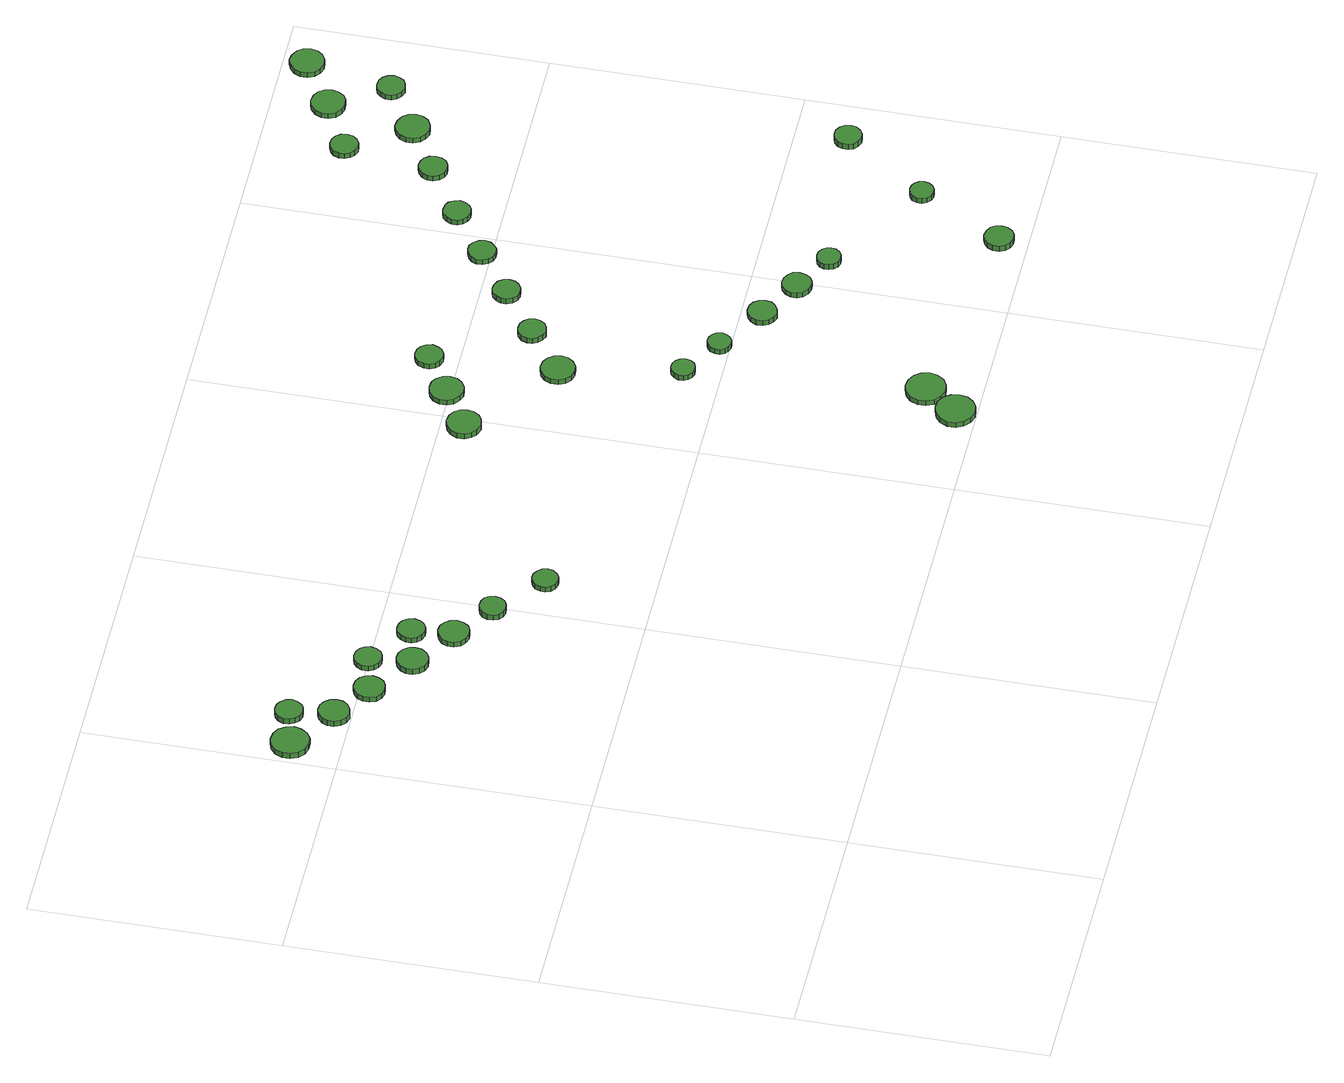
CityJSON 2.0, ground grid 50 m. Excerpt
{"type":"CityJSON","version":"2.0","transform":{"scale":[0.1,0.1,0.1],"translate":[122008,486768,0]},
"CityObjects":{
"tree1":{"type":"SolitaryVegetationObject","attributes":{"function":"something"},"geometry":[{"type":"MultiSurface","lod":"1","boundaries":[[[0,1,2,3,4,5,6,7,8,9,10,11,12,13,14]],[[15,16,17,18,19,20,21,22,23,24,25,26,27,28,29]],[[0,29,28,1]],[[1,28,27,2]],[[2,27,26,3]],[[3,26,25,4]],[[4,25,24,5]],[[5,24,23,6]],[[6,23,22,7]],[[7,22,21,8]],[[8,21,20,9]],[[9,20,19,10]],[[10,19,18,11]],[[11,18,17,12]],[[12,17,16,13]],[[13,16,15,14]],[[14,15,29,0]]]}]},
"tree2":{"type":"SolitaryVegetationObject","attributes":{"function":"something"},"geometry":[{"type":"MultiSurface","lod":"1","boundaries":[[[30,31,32,33,34,35,36,37,38,39,40,41,42,43,44]],[[45,46,47,48,49,50,51,52,53,54,55,56,57,58,59]],[[30,59,58,31]],[[31,58,57,32]],[[32,57,56,33]],[[33,56,55,34]],[[34,55,54,35]],[[35,54,53,36]],[[36,53,52,37]],[[37,52,51,38]],[[38,51,50,39]],[[39,50,49,40]],[[40,49,48,41]],[[41,48,47,42]],[[42,47,46,43]],[[43,46,45,44]],[[44,45,59,30]]]}]},
"tree3":{"type":"SolitaryVegetationObject","attributes":{"function":"something"},"geometry":[{"type":"MultiSurface","lod":"1","boundaries":[[[60,61,62,63,64,65,66,67,68,69,70,71,72,73,74]],[[75,76,77,78,79,80,81,82,83,84,85,86,87,88,89]],[[60,89,88,61]],[[61,88,87,62]],[[62,87,86,63]],[[63,86,85,64]],[[64,85,84,65]],[[65,84,83,66]],[[66,83,82,67]],[[67,82,81,68]],[[68,81,80,69]],[[69,80,79,70]],[[70,79,78,71]],[[71,78,77,72]],[[72,77,76,73]],[[73,76,75,74]],[[74,75,89,60]]]}]},
"tree4":{"type":"SolitaryVegetationObject","attributes":{"function":"something"},"geometry":[{"type":"MultiSurface","lod":"1","boundaries":[[[90,91,92,93,94,95,96,97,98,99,100,101,102,103,104]],[[105,106,107,108,109,110,111,112,113,114,115,116,117,118,119]],[[90,119,118,91]],[[91,118,117,92]],[[92,117,116,93]],[[93,116,115,94]],[[94,115,114,95]],[[95,114,113,96]],[[96,113,112,97]],[[97,112,111,98]],[[98,111,110,99]],[[99,110,109,100]],[[100,109,108,101]],[[101,108,107,102]],[[102,107,106,103]],[[103,106,105,104]],[[104,105,119,90]]]}]},
"tree5":{"type":"SolitaryVegetationObject","attributes":{"function":"something"},"geometry":[{"type":"MultiSurface","lod":"1","boundaries":[[[120,121,122,123,124,125,126,127,128,129,130,131,132,133,134]],[[135,136,137,138,139,140,141,142,143,144,145,146,147,148,149]],[[120,149,148,121]],[[121,148,147,122]],[[122,147,146,123]],[[123,146,145,124]],[[124,145,144,125]],[[125,144,143,126]],[[126,143,142,127]],[[127,142,141,128]],[[128,141,140,129]],[[129,140,139,130]],[[130,139,138,131]],[[131,138,137,132]],[[132,137,136,133]],[[133,136,135,134]],[[134,135,149,120]]]}]},
"tree6":{"type":"SolitaryVegetationObject","attributes":{"function":"something"},"geometry":[{"type":"MultiSurface","lod":"1","boundaries":[[[150,151,152,153,154,155,156,157,158,159,160,161,162,163,164]],[[165,166,167,168,169,170,171,172,173,174,175,176,177,178,179]],[[150,179,178,151]],[[151,178,177,152]],[[152,177,176,153]],[[153,176,175,154]],[[154,175,174,155]],[[155,174,173,156]],[[156,173,172,157]],[[157,172,171,158]],[[158,171,170,159]],[[159,170,169,160]],[[160,169,168,161]],[[161,168,167,162]],[[162,167,166,163]],[[163,166,165,164]],[[164,165,179,150]]]}]},
"tree7":{"type":"SolitaryVegetationObject","attributes":{"function":"something"},"geometry":[{"type":"MultiSurface","lod":"1","boundaries":[[[180,181,182,183,184,185,186,187,188,189,190,191,192,193,194]],[[195,196,197,198,199,200,201,202,203,204,205,206,207,208,209]],[[180,209,208,181]],[[181,208,207,182]],[[182,207,206,183]],[[183,206,205,184]],[[184,205,204,185]],[[185,204,203,186]],[[186,203,202,187]],[[187,202,201,188]],[[188,201,200,189]],[[189,200,199,190]],[[190,199,198,191]],[[191,198,197,192]],[[192,197,196,193]],[[193,196,195,194]],[[194,195,209,180]]]}]},
"tree8":{"type":"SolitaryVegetationObject","attributes":{"function":"something"},"geometry":[{"type":"MultiSurface","lod":"1","boundaries":[[[210,211,212,213,214,215,216,217,218,219,220,221,222,223,224]],[[225,226,227,228,229,230,231,232,233,234,235,236,237,238,239]],[[210,239,238,211]],[[211,238,237,212]],[[212,237,236,213]],[[213,236,235,214]],[[214,235,234,215]],[[215,234,233,216]],[[216,233,232,217]],[[217,232,231,218]],[[218,231,230,219]],[[219,230,229,220]],[[220,229,228,221]],[[221,228,227,222]],[[222,227,226,223]],[[223,226,225,224]],[[224,225,239,210]]]}]},
"tree9":{"type":"SolitaryVegetationObject","attributes":{"function":"something"},"geometry":[{"type":"MultiSurface","lod":"1","boundaries":[[[240,241,242,243,244,245,246,247,248,249,250,251,252,253,254]],[[255,256,257,258,259,260,261,262,263,264,265,266,267,268,269]],[[240,269,268,241]],[[241,268,267,242]],[[242,267,266,243]],[[243,266,265,244]],[[244,265,264,245]],[[245,264,263,246]],[[246,263,262,247]],[[247,262,261,248]],[[248,261,260,249]],[[249,260,259,250]],[[250,259,258,251]],[[251,258,257,252]],[[252,257,256,253]],[[253,256,255,254]],[[254,255,269,240]]]}]},
"tree10":{"type":"SolitaryVegetationObject","attributes":{"function":"something"},"geometry":[{"type":"MultiSurface","lod":"1","boundaries":[[[270,271,272,273,274,275,276,277,278,279,280,281,282,283,284]],[[285,286,287,288,289,290,291,292,293,294,295,296,297,298,299]],[[270,299,298,271]],[[271,298,297,272]],[[272,297,296,273]],[[273,296,295,274]],[[274,295,294,275]],[[275,294,293,276]],[[276,293,292,277]],[[277,292,291,278]],[[278,291,290,279]],[[279,290,289,280]],[[280,289,288,281]],[[281,288,287,282]],[[282,287,286,283]],[[283,286,285,284]],[[284,285,299,270]]]}]},
"tree11":{"type":"SolitaryVegetationObject","attributes":{"function":"something"},"geometry":[{"type":"MultiSurface","lod":"1","boundaries":[[[300,301,302,303,304,305,306,307,308,309,310,311,312,313,314]],[[315,316,317,318,319,320,321,322,323,324,325,326,327,328,329]],[[300,329,328,301]],[[301,328,327,302]],[[302,327,326,303]],[[303,326,325,304]],[[304,325,324,305]],[[305,324,323,306]],[[306,323,322,307]],[[307,322,321,308]],[[308,321,320,309]],[[309,320,319,310]],[[310,319,318,311]],[[311,318,317,312]],[[312,317,316,313]],[[313,316,315,314]],[[314,315,329,300]]]}]},
"tree12":{"type":"SolitaryVegetationObject","attributes":{"function":"something"},"geometry":[{"type":"MultiSurface","lod":"1","boundaries":[[[330,331,332,333,334,335,336,337,338,339,340,341,342,343,344]],[[345,346,347,348,349,350,351,352,353,354,355,356,357,358,359]],[[330,359,358,331]],[[331,358,357,332]],[[332,357,356,333]],[[333,356,355,334]],[[334,355,354,335]],[[335,354,353,336]],[[336,353,352,337]],[[337,352,351,338]],[[338,351,350,339]],[[339,350,349,340]],[[340,349,348,341]],[[341,348,347,342]],[[342,347,346,343]],[[343,346,345,344]],[[344,345,359,330]]]}]},
"tree13":{"type":"SolitaryVegetationObject","attributes":{"function":"something"},"geometry":[{"type":"MultiSurface","lod":"1","boundaries":[[[360,361,362,363,364,365,366,367,368,369,370,371,372,373,374]],[[375,376,377,378,379,380,381,382,383,384,385,386,387,388,389]],[[360,389,388,361]],[[361,388,387,362]],[[362,387,386,363]],[[363,386,385,364]],[[364,385,384,365]],[[365,384,383,366]],[[366,383,382,367]],[[367,382,381,368]],[[368,381,380,369]],[[369,380,379,370]],[[370,379,378,371]],[[371,378,377,372]],[[372,377,376,373]],[[373,376,375,374]],[[374,375,389,360]]]}]},
"tree14":{"type":"SolitaryVegetationObject","attributes":{"function":"something"},"geometry":[{"type":"MultiSurface","lod":"1","boundaries":[[[390,391,392,393,394,395,396,397,398,399,400,401,402,403,404]],[[405,406,407,408,409,410,411,412,413,414,415,416,417,418,419]],[[390,419,418,391]],[[391,418,417,392]],[[392,417,416,393]],[[393,416,415,394]],[[394,415,414,395]],[[395,414,413,396]],[[396,413,412,397]],[[397,412,411,398]],[[398,411,410,399]],[[399,410,409,400]],[[400,409,408,401]],[[401,408,407,402]],[[402,407,406,403]],[[403,406,405,404]],[[404,405,419,390]]]}]},
"tree15":{"type":"SolitaryVegetationObject","attributes":{"function":"something"},"geometry":[{"type":"MultiSurface","lod":"1","boundaries":[[[420,421,422,423,424,425,426,427,428,429,430,431,432,433,434]],[[435,436,437,438,439,440,441,442,443,444,445,446,447,448,449]],[[420,449,448,421]],[[421,448,447,422]],[[422,447,446,423]],[[423,446,445,424]],[[424,445,444,425]],[[425,444,443,426]],[[426,443,442,427]],[[427,442,441,428]],[[428,441,440,429]],[[429,440,439,430]],[[430,439,438,431]],[[431,438,437,432]],[[432,437,436,433]],[[433,436,435,434]],[[434,435,449,420]]]}]},
"tree16":{"type":"SolitaryVegetationObject","attributes":{"function":"something"},"geometry":[{"type":"MultiSurface","lod":"1","boundaries":[[[450,451,452,453,454,455,456,457,458,459,460,461,462,463,464]],[[465,466,467,468,469,470,471,472,473,474,475,476,477,478,479]],[[450,479,478,451]],[[451,478,477,452]],[[452,477,476,453]],[[453,476,475,454]],[[454,475,474,455]],[[455,474,473,456]],[[456,473,472,457]],[[457,472,471,458]],[[458,471,470,459]],[[459,470,469,460]],[[460,469,468,461]],[[461,468,467,462]],[[462,467,466,463]],[[463,466,465,464]],[[464,465,479,450]]]}]},
"tree17":{"type":"SolitaryVegetationObject","attributes":{"function":"something"},"geometry":[{"type":"MultiSurface","lod":"1","boundaries":[[[480,481,482,483,484,485,486,487,488,489,490,491,492,493,494]],[[495,496,497,498,499,500,501,502,503,504,505,506,507,508,509]],[[480,509,508,481]],[[481,508,507,482]],[[482,507,506,483]],[[483,506,505,484]],[[484,505,504,485]],[[485,504,503,486]],[[486,503,502,487]],[[487,502,501,488]],[[488,501,500,489]],[[489,500,499,490]],[[490,499,498,491]],[[491,498,497,492]],[[492,497,496,493]],[[493,496,495,494]],[[494,495,509,480]]]}]},
"tree18":{"type":"SolitaryVegetationObject","attributes":{"function":"something"},"geometry":[{"type":"MultiSurface","lod":"1","boundaries":[[[510,511,512,513,514,515,516,517,518,519,520,521,522,523,524]],[[525,526,527,528,529,530,531,532,533,534,535,536,537,538,539]],[[510,539,538,511]],[[511,538,537,512]],[[512,537,536,513]],[[513,536,535,514]],[[514,535,534,515]],[[515,534,533,516]],[[516,533,532,517]],[[517,532,531,518]],[[518,531,530,519]],[[519,530,529,520]],[[520,529,528,521]],[[521,528,527,522]],[[522,527,526,523]],[[523,526,525,524]],[[524,525,539,510]]]}]},
"tree19":{"type":"SolitaryVegetationObject","attributes":{"function":"something"},"geometry":[{"type":"MultiSurface","lod":"1","boundaries":[[[540,541,542,543,544,545,546,547,548,549,550,551,552,553,554]],[[555,556,557,558,559,560,561,562,563,564,565,566,567,568,569]],[[540,569,568,541]],[[541,568,567,542]],[[542,567,566,543]],[[543,566,565,544]],[[544,565,564,545]],[[545,564,563,546]],[[546,563,562,547]],[[547,562,561,548]],[[548,561,560,549]],[[549,560,559,550]],[[550,559,558,551]],[[551,558,557,552]],[[552,557,556,553]],[[553,556,555,554]],[[554,555,569,540]]]}]},
"tree20":{"type":"SolitaryVegetationObject","attributes":{"function":"something"},"geometry":[{"type":"MultiSurface","lod":"1","boundaries":[[[570,571,572,573,574,575,576,577,578,579,580,581,582,583,584]],[[585,586,587,588,589,590,591,592,593,594,595,596,597,598,599]],[[570,599,598,571]],[[571,598,597,572]],[[572,597,596,573]],[[573,596,595,574]],[[574,595,594,575]],[[575,594,593,576]],[[576,593,592,577]],[[577,592,591,578]],[[578,591,590,579]],[[579,590,589,580]],[[580,589,588,581]],[[581,588,587,582]],[[582,587,586,583]],[[583,586,585,584]],[[584,585,599,570]]]}]},
"tree21":{"type":"SolitaryVegetationObject","attributes":{"function":"something"},"geometry":[{"type":"MultiSurface","lod":"1","boundaries":[[[600,601,602,603,604,605,606,607,608,609,610,611,612,613,614]],[[615,616,617,618,619,620,621,622,623,624,625,626,627,628,629]],[[600,629,628,601]],[[601,628,627,602]],[[602,627,626,603]],[[603,626,625,604]],[[604,625,624,605]],[[605,624,623,606]],[[606,623,622,607]],[[607,622,621,608]],[[608,621,620,609]],[[609,620,619,610]],[[610,619,618,611]],[[611,618,617,612]],[[612,617,616,613]],[[613,616,615,614]],[[614,615,629,600]]]}]},
"tree22":{"type":"SolitaryVegetationObject","attributes":{"function":"something"},"geometry":[{"type":"MultiSurface","lod":"1","boundaries":[[[630,631,632,633,634,635,636,637,638,639,640,641,642,643,644]],[[645,646,647,648,649,650,651,652,653,654,655,656,657,658,659]],[[630,659,658,631]],[[631,658,657,632]],[[632,657,656,633]],[[633,656,655,634]],[[634,655,654,635]],[[635,654,653,636]],[[636,653,652,637]],[[637,652,651,638]],[[638,651,650,639]],[[639,650,649,640]],[[640,649,648,641]],[[641,648,647,642]],[[642,647,646,643]],[[643,646,645,644]],[[644,645,659,630]]]}]},
"tree23":{"type":"SolitaryVegetationObject","attributes":{"function":"something"},"geometry":[{"type":"MultiSurface","lod":"1","boundaries":[[[660,661,662,663,664,665,666,667,668,669,670,671,672,673,674]],[[675,676,677,678,679,680,681,682,683,684,685,686,687,688,689]],[[660,689,688,661]],[[661,688,687,662]],[[662,687,686,663]],[[663,686,685,664]],[[664,685,684,665]],[[665,684,683,666]],[[666,683,682,667]],[[667,682,681,668]],[[668,681,680,669]],[[669,680,679,670]],[[670,679,678,671]],[[671,678,677,672]],[[672,677,676,673]],[[673,676,675,674]],[[674,675,689,660]]]}]},
"tree24":{"type":"SolitaryVegetationObject","attributes":{"function":"something"},"geometry":[{"type":"MultiSurface","lod":"1","boundaries":[[[690,691,692,693,694,695,696,697,698,699,700,701,702,703,704]],[[705,706,707,708,709,710,711,712,713,714,715,716,717,718,719]],[[690,719,718,691]],[[691,718,717,692]],[[692,717,716,693]],[[693,716,715,694]],[[694,715,714,695]],[[695,714,713,696]],[[696,713,712,697]],[[697,712,711,698]],[[698,711,710,699]],[[699,710,709,700]],[[700,709,708,701]],[[701,708,707,702]],[[702,707,706,703]],[[703,706,705,704]],[[704,705,719,690]]]}]},
"tree25":{"type":"SolitaryVegetationObject","attributes":{"function":"something"},"geometry":[{"type":"MultiSurface","lod":"1","boundaries":[[[720,721,722,723,724,725,726,727,728,729,730,731,732,733,734]],[[735,736,737,738,739,740,741,742,743,744,745,746,747,748,749]],[[720,749,748,721]],[[721,748,747,722]],[[722,747,746,723]],[[723,746,745,724]],[[724,745,744,725]],[[725,744,743,726]],[[726,743,742,727]],[[727,742,741,728]],[[728,741,740,729]],[[729,740,739,730]],[[730,739,738,731]],[[731,738,737,732]],[[732,737,736,733]],[[733,736,735,734]],[[734,735,749,720]]]}]},
"tree26":{"type":"SolitaryVegetationObject","attributes":{"function":"something"},"geometry":[{"type":"MultiSurface","lod":"1","boundaries":[[[750,751,752,753,754,755,756,757,758,759,760,761,762,763,764]],[[765,766,767,768,769,770,771,772,773,774,775,776,777,778,779]],[[750,779,778,751]],[[751,778,777,752]],[[752,777,776,753]],[[753,776,775,754]],[[754,775,774,755]],[[755,774,773,756]],[[756,773,772,757]],[[757,772,771,758]],[[758,771,770,759]],[[759,770,769,760]],[[760,769,768,761]],[[761,768,767,762]],[[762,767,766,763]],[[763,766,765,764]],[[764,765,779,750]]]}]},
"tree27":{"type":"SolitaryVegetationObject","attributes":{"function":"something"},"geometry":[{"type":"MultiSurface","lod":"1","boundaries":[[[780,781,782,783,784,785,786,787,788,789,790,791,792,793,794]],[[795,796,797,798,799,800,801,802,803,804,805,806,807,808,809]],[[780,809,808,781]],[[781,808,807,782]],[[782,807,806,783]],[[783,806,805,784]],[[784,805,804,785]],[[785,804,803,786]],[[786,803,802,787]],[[787,802,801,788]],[[788,801,800,789]],[[789,800,799,790]],[[790,799,798,791]],[[791,798,797,792]],[[792,797,796,793]],[[793,796,795,794]],[[794,795,809,780]]]}]},
"tree28":{"type":"SolitaryVegetationObject","attributes":{"function":"something"},"geometry":[{"type":"MultiSurface","lod":"1","boundaries":[[[810,811,812,813,814,815,816,817,818,819,820,821,822,823,824]],[[825,826,827,828,829,830,831,832,833,834,835,836,837,838,839]],[[810,839,838,811]],[[811,838,837,812]],[[812,837,836,813]],[[813,836,835,814]],[[814,835,834,815]],[[815,834,833,816]],[[816,833,832,817]],[[817,832,831,818]],[[818,831,830,819]],[[819,830,829,820]],[[820,829,828,821]],[[821,828,827,822]],[[822,827,826,823]],[[823,826,825,824]],[[824,825,839,810]]]}]},
"tree29":{"type":"SolitaryVegetationObject","attributes":{"function":"something"},"geometry":[{"type":"MultiSurface","lod":"1","boundaries":[[[840,841,842,843,844,845,846,847,848,849,850,851,852,853,854]],[[855,856,857,858,859,860,861,862,863,864,865,866,867,868,869]],[[840,869,868,841]],[[841,868,867,842]],[[842,867,866,843]],[[843,866,865,844]],[[844,865,864,845]],[[845,864,863,846]],[[846,863,862,847]],[[847,862,861,848]],[[848,861,860,849]],[[849,860,859,850]],[[850,859,858,851]],[[851,858,857,852]],[[852,857,856,853]],[[853,856,855,854]],[[854,855,869,840]]]}]},
"tree30":{"type":"SolitaryVegetationObject","attributes":{"function":"something"},"geometry":[{"type":"MultiSurface","lod":"1","boundaries":[[[870,871,872,873,874,875,876,877,878,879,880,881,882,883,884]],[[885,886,887,888,889,890,891,892,893,894,895,896,897,898,899]],[[870,899,898,871]],[[871,898,897,872]],[[872,897,896,873]],[[873,896,895,874]],[[874,895,894,875]],[[875,894,893,876]],[[876,893,892,877]],[[877,892,891,878]],[[878,891,890,879]],[[879,890,889,880]],[[880,889,888,881]],[[881,888,887,882]],[[882,887,886,883]],[[883,886,885,884]],[[884,885,899,870]]]}]},
"tree31":{"type":"SolitaryVegetationObject","attributes":{"function":"something"},"geometry":[{"type":"MultiSurface","lod":"1","boundaries":[[[900,901,902,903,904,905,906,907,908,909,910,911,912,913,914]],[[915,916,917,918,919,920,921,922,923,924,925,926,927,928,929]],[[900,929,928,901]],[[901,928,927,902]],[[902,927,926,903]],[[903,926,925,904]],[[904,925,924,905]],[[905,924,923,906]],[[906,923,922,907]],[[907,922,921,908]],[[908,921,920,909]],[[909,920,919,910]],[[910,919,918,911]],[[911,918,917,912]],[[912,917,916,913]],[[913,916,915,914]],[[914,915,929,900]]]}]},
"tree32":{"type":"SolitaryVegetationObject","attributes":{"function":"something"},"geometry":[{"type":"MultiSurface","lod":"1","boundaries":[[[930,931,932,933,934,935,936,937,938,939,940,941,942,943,944]],[[945,946,947,948,949,950,951,952,953,954,955,956,957,958,959]],[[930,959,958,931]],[[931,958,957,932]],[[932,957,956,933]],[[933,956,955,934]],[[934,955,954,935]],[[935,954,953,936]],[[936,953,952,937]],[[937,952,951,938]],[[938,951,950,939]],[[939,950,949,940]],[[940,949,948,941]],[[941,948,947,942]],[[942,947,946,943]],[[943,946,945,944]],[[944,945,959,930]]]}]},
"tree33":{"type":"SolitaryVegetationObject","attributes":{"function":"something"},"geometry":[{"type":"MultiSurface","lod":"1","boundaries":[[[960,961,962,963,964,965,966,967,968,969,970,971,972,973,974]],[[975,976,977,978,979,980,981,982,983,984,985,986,987,988,989]],[[960,989,988,961]],[[961,988,987,962]],[[962,987,986,963]],[[963,986,985,964]],[[964,985,984,965]],[[965,984,983,966]],[[966,983,982,967]],[[967,982,981,968]],[[968,981,980,969]],[[969,980,979,970]],[[970,979,978,971]],[[971,978,977,972]],[[972,977,976,973]],[[973,976,975,974]],[[974,975,989,960]]]}]},
"tree34":{"type":"SolitaryVegetationObject","attributes":{"function":"something"},"geometry":[{"type":"MultiSurface","lod":"1","boundaries":[[[990,991,992,993,994,995,996,997,998,999,1000,1001,1002,1003,1004]],[[1005,1006,1007,1008,1009,1010,1011,1012,1013,1014,1015,1016,1017,1018,1019]],[[990,1019,1018,991]],[[991,1018,1017,992]],[[992,1017,1016,993]],[[993,1016,1015,994]],[[994,1015,1014,995]],[[995,1014,1013,996]],[[996,1013,1012,997]],[[997,1012,1011,998]],[[998,1011,1010,999]],[[999,1010,1009,1000]],[[1000,1009,1008,1001]],[[1001,1008,1007,1002]],[[1002,1007,1006,1003]],[[1003,1006,1005,1004]],[[1004,1005,1019,990]]]}]}
},
"vertices":[
[84,1099,22],[80,1115,22],[71,1128,22],[58,1135,22],[42,1137,22],[27,1132,22],[15,1122,22],[9,1107,22],[9,1091,22],[15,1077,22],[27,1066,22],[42,1062,22],[58,1063,22],[71,1071,22],[80,1084,22],[80,1084,9],[71,1071,9],[58,1063,9],[42,1062,9],[27,1066,9],[15,1077,9],[9,1091,9],[9,1107,9],[15,1122,9],[27,1132,9],[42,1137,9],[58,1135,9],[71,1128,9],[80,1115,9],[84,1099,9],
[174,1034,22],[172,1047,22],[164,1057,22],[153,1064,22],[140,1065,22],[128,1061,22],[118,1052,22],[113,1041,22],[113,1028,22],[118,1016,22],[128,1007,22],[140,1003,22],[153,1005,22],[164,1011,22],[172,1022,22],[172,1022,9],[164,1011,9],[153,1005,9],[140,1003,9],[128,1007,9],[118,1016,9],[113,1028,9],[113,1041,9],[118,1052,9],[128,1061,9],[140,1065,9],[153,1064,9],[164,1057,9],[172,1047,9],[174,1034,9],
[157,1119,22],[154,1130,22],[147,1139,22],[138,1145,22],[126,1146,22],[115,1143,22],[107,1135,22],[102,1125,22],[102,1113,22],[107,1103,22],[115,1095,22],[126,1091,22],[138,1093,22],[147,1098,22],[154,1108,22],[154,1108,9],[147,1098,9],[138,1093,9],[126,1091,9],[115,1095,9],[107,1103,9],[102,1113,9],[102,1125,9],[107,1135,9],[115,1143,9],[126,1146,9],[138,1145,9],[147,1139,9],[154,1130,9],[157,1119,9],
[253,981,22],[250,994,22],[243,1004,22],[232,1011,22],[219,1012,22],[207,1008,22],[197,1000,22],[192,988,22],[192,975,22],[197,963,22],[207,954,22],[219,951,22],[232,952,22],[243,958,22],[250,969,22],[250,969,10],[243,958,10],[232,952,10],[219,951,10],[207,954,10],[197,963,10],[192,975,10],[192,988,10],[197,1000,10],[207,1008,10],[219,1012,10],[232,1011,10],[243,1004,10],[250,994,10],[253,981,10],
[345,916,23],[343,929,23],[335,939,23],[324,946,23],[311,947,23],[299,943,23],[289,934,23],[284,923,23],[284,910,23],[289,898,23],[299,889,23],[311,885,23],[324,887,23],[335,893,23],[343,904,23],[343,904,10],[335,893,10],[324,887,10],[311,885,10],[299,889,10],[289,898,10],[284,910,10],[284,923,10],[289,934,10],[299,943,10],[311,947,10],[324,946,10],[335,939,10],[343,929,10],[345,916,10],
[331,1001,22],[328,1012,22],[322,1021,22],[312,1027,22],[300,1028,22],[290,1025,22],[281,1017,22],[276,1007,22],[276,995,22],[281,985,22],[290,977,22],[300,973,22],[312,975,22],[322,980,22],[328,990,22],[328,990,10],[322,980,10],[312,975,10],[300,973,10],[290,977,10],[281,985,10],[276,995,10],[276,1007,10],[281,1017,10],[290,1025,10],[300,1028,10],[312,1027,10],[322,1021,10],[328,1012,10],[331,1001,10],
[436,854,22],[433,867,22],[426,877,22],[415,884,22],[402,885,22],[390,881,22],[380,873,22],[375,861,22],[375,848,22],[380,836,22],[390,828,22],[402,824,22],[415,825,22],[426,831,22],[433,842,22],[433,842,10],[426,831,10],[415,825,10],[402,824,10],[390,828,10],[380,836,10],[375,848,10],[375,861,10],[380,873,10],[390,881,10],[402,885,10],[415,884,10],[426,877,10],[433,867,10],[436,854,10],
[424,936,22],[421,947,22],[415,956,22],[405,962,22],[393,963,22],[382,960,22],[374,952,22],[369,941,22],[369,930,22],[374,919,22],[382,912,22],[393,908,22],[405,909,22],[415,915,22],[421,924,22],[421,924,10],[415,915,10],[405,909,10],[393,908,10],[382,912,10],[374,919,10],[369,930,10],[369,941,10],[374,952,10],[382,960,10],[393,963,10],[405,962,10],[415,956,10],[421,947,10],[424,936,10],
[516,796,22],[514,807,22],[508,816,22],[498,821,22],[487,822,22],[477,819,22],[468,812,22],[464,801,22],[464,790,22],[468,780,22],[477,773,22],[487,770,22],[498,771,22],[508,776,22],[514,785,22],[514,785,9],[508,776,9],[498,771,9],[487,770,9],[477,773,9],[468,780,9],[464,790,9],[464,801,9],[468,812,9],[477,819,9],[487,822,9],[498,821,9],[508,816,9],[514,807,9],[516,796,9],
[610,713,23],[608,724,23],[601,732,23],[592,738,23],[581,739,23],[571,735,23],[563,728,23],[559,718,23],[559,708,23],[563,698,23],[571,691,23],[581,687,23],[592,688,23],[601,694,23],[608,702,23],[608,702,11],[601,694,11],[592,688,11],[581,687,11],[571,691,11],[563,698,11],[559,708,11],[559,718,11],[563,728,11],[571,735,11],[581,739,11],[592,738,11],[601,732,11],[608,724,11],[610,713,11],
[1246,41,21],[1243,57,21],[1233,71,21],[1219,79,21],[1203,80,21],[1187,75,21],[1175,64,21],[1168,49,21],[1168,33,21],[1175,18,21],[1187,7,21],[1203,2,21],[1219,4,21],[1233,12,21],[1243,25,21],[1243,25,9],[1233,12,9],[1219,4,9],[1203,2,9],[1187,7,9],[1175,18,9],[1168,33,9],[1168,49,9],[1175,64,9],[1187,75,9],[1203,80,9],[1219,79,9],[1233,71,9],[1243,57,9],[1246,41,9],
[1011,954,23],[1008,968,23],[1000,979,23],[988,986,23],[974,988,23],[960,983,23],[950,974,23],[944,961,23],[944,947,23],[950,934,23],[960,925,23],[974,920,23],[988,922,23],[1000,929,23],[1008,940,23],[1008,940,10],[1000,929,10],[988,922,10],[974,920,10],[960,925,10],[950,934,10],[944,947,10],[944,961,10],[950,974,10],[960,983,10],[974,988,10],[988,986,10],[1000,979,10],[1008,968,10],[1011,954,10],
[1292,109,23],[1288,125,23],[1279,138,23],[1264,146,23],[1248,148,23],[1232,143,23],[1220,132,23],[1214,117,23],[1214,101,23],[1220,86,23],[1232,75,23],[1248,69,23],[1264,71,23],[1279,79,23],[1288,93,23],[1288,93,11],[1279,79,11],[1264,71,11],[1248,69,11],[1232,75,11],[1220,86,11],[1214,101,11],[1214,117,11],[1220,132,11],[1232,143,11],[1248,148,11],[1264,146,11],[1279,138,11],[1288,125,11],[1292,109,11],
[1097,1006,21],[1094,1019,21],[1086,1031,21],[1074,1038,21],[1060,1039,21],[1047,1035,21],[1036,1026,21],[1030,1013,21],[1030,999,21],[1036,986,21],[1047,977,21],[1060,972,21],[1074,974,21],[1086,981,21],[1094,992,21],[1094,992,9],[1086,981,9],[1074,974,9],[1060,972,9],[1047,977,9],[1036,986,9],[1030,999,9],[1030,1013,9],[1036,1026,9],[1047,1035,9],[1060,1039,9],[1074,1038,9],[1086,1031,9],[1094,1019,9],[1097,1006,9],
[1229,573,28],[1227,583,28],[1221,591,28],[1212,596,28],[1202,597,28],[1193,594,28],[1186,587,28],[1182,578,28],[1182,568,28],[1186,559,28],[1193,553,28],[1202,550,28],[1212,551,28],[1221,555,28],[1227,563,28],[1227,563,16],[1221,555,16],[1212,551,16],[1202,550,16],[1193,553,16],[1186,559,16],[1182,568,16],[1182,578,16],[1186,587,16],[1193,594,16],[1202,597,16],[1212,596,16],[1221,591,16],[1227,583,16],[1229,573,16],
[1192,808,25],[1189,822,25],[1181,833,25],[1169,840,25],[1155,842,25],[1141,837,25],[1131,828,25],[1125,815,25],[1125,801,25],[1131,788,25],[1141,779,25],[1155,775,25],[1169,776,25],[1181,783,25],[1189,794,25],[1189,794,13],[1181,783,13],[1169,776,13],[1155,775,13],[1141,779,13],[1131,788,13],[1125,801,13],[1125,815,13],[1131,828,13],[1141,837,13],[1155,842,13],[1169,840,13],[1181,833,13],[1189,822,13],[1192,808,13],
[1315,520,27],[1313,530,27],[1307,538,27],[1298,543,27],[1289,544,27],[1279,541,27],[1272,534,27],[1268,525,27],[1268,515,27],[1272,506,27],[1279,500,27],[1289,497,27],[1298,498,27],[1307,503,27],[1313,511,27],[1313,511,15],[1307,503,15],[1298,498,15],[1289,497,15],[1279,500,15],[1272,506,15],[1268,515,15],[1268,525,15],[1272,534,15],[1279,541,15],[1289,544,15],[1298,543,15],[1307,538,15],[1313,530,15],[1315,520,15],
[1176,1057,21],[1173,1069,21],[1167,1078,21],[1157,1084,21],[1145,1085,21],[1134,1081,21],[1126,1074,21],[1121,1063,21],[1121,1052,21],[1126,1041,21],[1134,1034,21],[1145,1030,21],[1157,1031,21],[1167,1037,21],[1173,1046,21],[1173,1046,9],[1167,1037,9],[1157,1031,9],[1145,1030,9],[1134,1034,9],[1126,1041,9],[1121,1052,9],[1121,1063,9],[1126,1074,9],[1134,1081,9],[1145,1085,9],[1157,1084,9],[1167,1078,9],[1173,1069,9],[1176,1057,9],
[1283,879,24],[1281,890,24],[1274,899,24],[1264,905,24],[1252,906,24],[1242,903,24],[1233,895,24],[1228,884,24],[1228,873,24],[1233,863,24],[1242,855,24],[1252,851,24],[1264,853,24],[1274,858,24],[1281,868,24],[1281,868,11],[1274,858,11],[1264,853,11],[1252,851,11],[1242,855,11],[1233,863,11],[1228,873,11],[1228,884,11],[1233,895,11],[1242,903,11],[1252,906,11],[1264,905,11],[1274,899,11],[1281,890,11],[1283,879,11],
[1421,457,26],[1419,469,26],[1412,479,26],[1401,485,26],[1389,486,26],[1378,482,26],[1369,474,26],[1364,463,26],[1364,451,26],[1369,440,26],[1378,432,26],[1389,428,26],[1401,430,26],[1412,436,26],[1419,445,26],[1419,445,14],[1412,436,14],[1401,430,14],[1389,428,14],[1378,432,14],[1369,440,14],[1364,451,14],[1364,463,14],[1369,474,14],[1378,482,14],[1389,486,14],[1401,485,14],[1412,479,14],[1419,469,14],[1421,457,14],
[1511,409,25],[1509,421,25],[1502,430,25],[1491,436,25],[1479,438,25],[1468,434,25],[1459,426,25],[1454,415,25],[1454,403,25],[1459,392,25],[1468,384,25],[1479,380,25],[1491,381,25],[1502,387,25],[1509,397,25],[1509,397,13],[1502,387,13],[1491,381,13],[1479,380,13],[1468,384,13],[1459,392,13],[1454,403,13],[1454,415,13],[1459,426,13],[1468,434,13],[1479,438,13],[1491,436,13],[1502,430,13],[1509,421,13],[1511,409,13],
[1381,949,23],[1379,960,23],[1372,970,23],[1362,975,23],[1351,977,23],[1340,973,23],[1332,965,23],[1327,955,23],[1327,944,23],[1332,933,23],[1340,925,23],[1351,922,23],[1362,923,23],[1372,929,23],[1379,938,23],[1379,938,10],[1372,929,10],[1362,923,10],[1351,922,10],[1340,925,10],[1332,933,10],[1327,944,10],[1327,955,10],[1332,965,10],[1340,973,10],[1351,977,10],[1362,975,10],[1372,970,10],[1379,960,10],[1381,949,10],
[1591,364,25],[1589,373,25],[1583,381,25],[1575,386,25],[1565,387,25],[1555,384,25],[1548,378,25],[1544,369,25],[1544,359,25],[1548,350,25],[1555,343,25],[1565,340,25],[1575,341,25],[1583,346,25],[1589,354,25],[1589,354,12],[1583,346,12],[1575,341,12],[1565,340,12],[1555,343,12],[1548,350,12],[1544,359,12],[1544,369,12],[1548,378,12],[1555,384,12],[1565,387,12],[1575,386,12],[1583,381,12],[1589,373,12],[1591,364,12],
[1718,57,24],[1716,69,24],[1709,78,24],[1698,84,24],[1686,86,24],[1675,82,24],[1666,74,24],[1661,63,24],[1661,51,24],[1666,40,24],[1675,32,24],[1686,28,24],[1698,29,24],[1709,35,24],[1716,45,24],[1716,45,11],[1709,35,11],[1698,29,11],[1686,28,11],[1675,32,11],[1666,40,11],[1661,51,11],[1661,63,11],[1666,74,11],[1675,82,11],[1686,86,11],[1698,84,11],[1709,78,11],[1716,69,11],[1718,57,11],
[1479,1018,22],[1476,1029,22],[1469,1038,22],[1460,1044,22],[1448,1045,22],[1437,1041,22],[1429,1034,22],[1424,1023,22],[1424,1012,22],[1429,1001,22],[1437,994,22],[1448,990,22],[1460,991,22],[1469,997,22],[1476,1006,22],[1476,1006,10],[1469,997,10],[1460,991,10],[1448,990,10],[1437,994,10],[1429,1001,10],[1424,1012,10],[1424,1023,10],[1429,1034,10],[1437,1041,10],[1448,1045,10],[1460,1044,10],[1469,1038,10],[1476,1029,10],[1479,1018,10],
[1808,228,24],[1806,237,24],[1800,245,24],[1792,250,24],[1782,251,24],[1772,248,24],[1765,242,24],[1761,233,24],[1761,223,24],[1765,214,24],[1772,207,24],[1782,204,24],[1792,205,24],[1800,210,24],[1806,218,24],[1806,218,11],[1800,210,11],[1792,205,11],[1782,204,11],[1772,207,11],[1765,214,11],[1761,223,11],[1761,233,11],[1765,242,11],[1772,248,11],[1782,251,11],[1792,250,11],[1800,245,11],[1806,237,11],[1808,228,11],
[1578,1087,21],[1575,1098,21],[1569,1108,21],[1559,1113,21],[1547,1114,21],[1536,1111,21],[1528,1103,21],[1523,1093,21],[1523,1081,21],[1528,1071,21],[1536,1063,21],[1547,1060,21],[1559,1061,21],[1569,1067,21],[1575,1076,21],[1575,1076,9],[1569,1067,9],[1559,1061,9],[1547,1060,9],[1536,1063,9],[1528,1071,9],[1523,1081,9],[1523,1093,9],[1528,1103,9],[1536,1111,9],[1547,1114,9],[1559,1113,9],[1569,1108,9],[1575,1098,9],[1578,1087,9],
[1691,1158,19],[1689,1169,19],[1682,1179,19],[1672,1184,19],[1660,1186,19],[1649,1182,19],[1640,1174,19],[1635,1163,19],[1635,1152,19],[1640,1141,19],[1649,1133,19],[1660,1129,19],[1672,1131,19],[1682,1136,19],[1689,1146,19],[1689,1146,7],[1682,1136,7],[1672,1131,7],[1660,1129,7],[1649,1133,7],[1640,1141,7],[1635,1152,7],[1635,1163,7],[1640,1174,7],[1649,1182,7],[1660,1186,7],[1672,1184,7],[1682,1179,7],[1689,1169,7],[1691,1158,7],
[1933,397,23],[1931,408,23],[1924,417,23],[1914,423,23],[1903,424,23],[1892,420,23],[1884,413,23],[1880,403,23],[1880,391,23],[1884,381,23],[1892,374,23],[1903,370,23],[1914,371,23],[1924,377,23],[1931,386,23],[1931,386,10],[1924,377,10],[1914,371,10],[1903,370,10],[1892,374,10],[1884,381,10],[1880,391,10],[1880,403,10],[1884,413,10],[1892,420,10],[1903,424,10],[1914,423,10],[1924,417,10],[1931,408,10],[1933,397,10],
[1716,1336,19],[1714,1348,19],[1707,1357,19],[1697,1363,19],[1686,1364,19],[1675,1360,19],[1667,1353,19],[1662,1342,19],[1662,1331,19],[1667,1320,19],[1675,1313,19],[1686,1309,19],[1697,1310,19],[1707,1316,19],[1714,1325,19],[1714,1325,6],[1707,1316,6],[1697,1310,6],[1686,1309,6],[1675,1313,6],[1667,1320,6],[1662,1331,6],[1662,1342,6],[1667,1353,6],[1675,1360,6],[1686,1364,6],[1697,1363,6],[1707,1357,6],[1714,1348,6],[1716,1336,6],
[1797,1218,19],[1794,1232,19],[1786,1243,19],[1773,1250,19],[1759,1252,19],[1746,1247,19],[1736,1238,19],[1730,1225,19],[1730,1211,19],[1736,1198,19],[1746,1189,19],[1759,1184,19],[1773,1186,19],[1786,1193,19],[1794,1204,19],[1794,1204,7],[1786,1193,7],[1773,1186,7],[1759,1184,7],[1746,1189,7],[1736,1198,7],[1730,1211,7],[1730,1225,7],[1736,1238,7],[1746,1247,7],[1759,1252,7],[1773,1250,7],[1786,1243,7],[1794,1232,7],[1797,1218,7],
[1831,1390,19],[1828,1404,19],[1820,1415,19],[1808,1422,19],[1794,1424,19],[1781,1420,19],[1770,1410,19],[1764,1397,19],[1764,1383,19],[1770,1370,19],[1781,1361,19],[1794,1357,19],[1808,1358,19],[1820,1365,19],[1828,1377,19],[1828,1377,7],[1820,1365,7],[1808,1358,7],[1794,1357,7],[1781,1361,7],[1770,1370,7],[1764,1383,7],[1764,1397,7],[1770,1410,7],[1781,1420,7],[1794,1424,7],[1808,1422,7],[1820,1415,7],[1828,1404,7],[1831,1390,7],
[1894,1282,19],[1891,1293,19],[1885,1302,19],[1875,1308,19],[1863,1309,19],[1852,1306,19],[1844,1298,19],[1839,1288,19],[1839,1276,19],[1844,1266,19],[1852,1258,19],[1863,1254,19],[1875,1256,19],[1885,1261,19],[1891,1271,19],[1891,1271,7],[1885,1261,7],[1875,1256,7],[1863,1254,7],[1852,1258,7],[1844,1266,7],[1839,1276,7],[1839,1288,7],[1844,1298,7],[1852,1306,7],[1863,1309,7],[1875,1308,7],[1885,1302,7],[1891,1293,7],[1894,1282,7],
[1934,1453,19],[1931,1467,19],[1923,1478,19],[1910,1485,19],[1897,1487,19],[1883,1482,19],[1873,1473,19],[1867,1460,19],[1867,1446,19],[1873,1433,19],[1883,1424,19],[1897,1419,19],[1910,1421,19],[1923,1428,19],[1931,1439,19],[1931,1439,7],[1923,1428,7],[1910,1421,7],[1897,1419,7],[1883,1424,7],[1873,1433,7],[1867,1446,7],[1867,1460,7],[1873,1473,7],[1883,1482,7],[1897,1487,7],[1910,1485,7],[1923,1478,7],[1931,1467,7],[1934,1453,7]
]}
